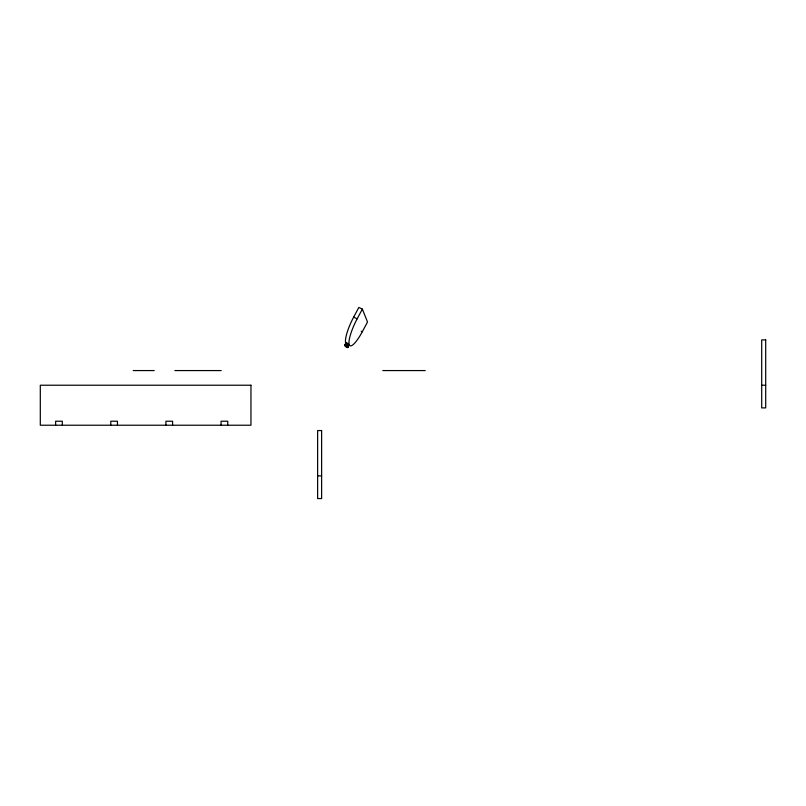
<?xml version="1.0" encoding="UTF-8"?>
<svg xmlns="http://www.w3.org/2000/svg" width="806" height="806" viewBox="0 0 806 806"><rect width="100%" height="100%" fill="white"/><g stroke="black" fill="none" stroke-linecap="round" stroke-linejoin="round"><path stroke-width="1.21" d="M348.373 344.887L347.295 346.479L344.797 344.988L346.106 342.55L348.454 343.668A22.669 5.209 -64.7 0 0 349.058 345.18L347.749 347.618L348.484 344.988M346.026 343.668A22.669 5.209 -64.7 0 1 353.643 317.151L358.841 307.439L362.357 309.101L367.516 322.007L362.317 331.719A22.669 5.209 -64.7 0 1 349.27 344.837A22.669 5.209 -64.7 0 1 357.159 318.813L362.357 309.101M344.948 345.371L346.137 343.85L345.411 346.509L347.749 347.618M345.411 346.509L346.278 344.887M348.454 343.668L347.295 346.479M133.242 370.569L154.238 370.569M174.872 370.569L221.227 370.569M382.81 370.569L425.236 370.569M761.7 385.228L765.7 385.228M317.624 475.893L321.624 475.893M353.643 317.151L357.159 318.813M361.219 331.195L362.317 331.719M347.497 344.444L349.058 345.18M345.361 344.605L347.708 345.714M344.797 344.988L348.011 346.469M345.26 346.127L347.598 347.245M227.735 425.225L227.735 421.226L221.076 421.226L221.076 425.225M172.595 425.225L172.595 421.226L165.925 421.226L165.925 425.225M117.444 425.225L117.444 421.226L110.785 421.226L110.785 425.225M62.304 425.225L62.304 421.226L55.634 421.226L55.634 425.225M346.459 343.719A22.669 5.209 -64.7 0 1 346.106 342.55M765.7 339.9L761.7 339.9L761.7 407.896L765.7 407.896L765.7 339.9M250.958 385.228L40.3 385.228L40.3 425.225L250.958 425.225L250.958 385.228M321.624 430.565L317.624 430.565L317.624 498.561L321.624 498.561L321.624 430.565"/></g></svg>
